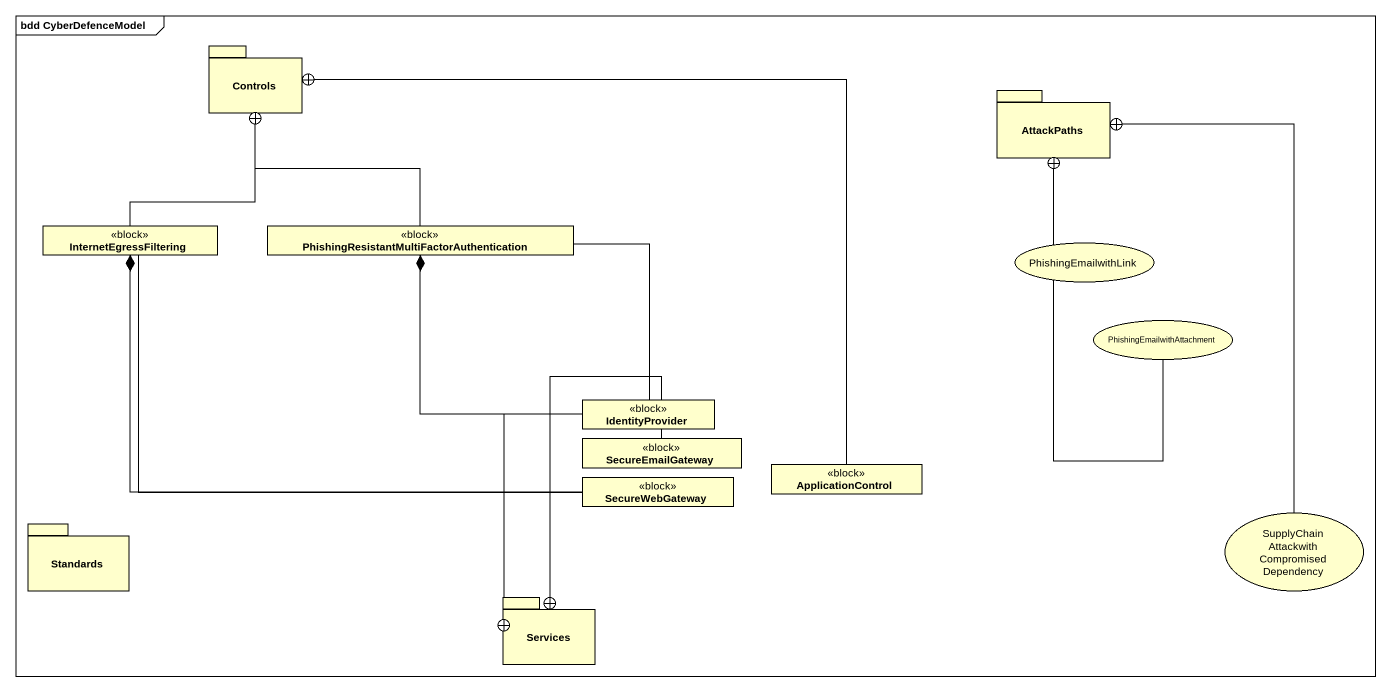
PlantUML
@startuml
mainframe bdd CyberDefenceModel
allowmixing
hide circle
hide empty members
package Controls #FFFFCC {
}
package AttackPaths #FFFFCC {
}
class InternetEgressFiltering <<block>> #FFFFCC
class "PhishingResistantMultiFactorAuthentication" as PhishingResistantMultiFactor <<block>> #FFFFCC
usecase PhishingEmailwithLink #FFFFCC
usecase PhishingEmailwithAttachment #FFFFCC
class IdentityProvider <<block>> #FFFFCC
class SecureEmailGateway <<block>> #FFFFCC
class SecureWebGateway <<block>> #FFFFCC
class ApplicationControl <<block>> #FFFFCC
package Standards #FFFFCC {
}
usecase "SupplyChainAttackwithCompromisedDependency" as SupplyChainAttackwithComprom #FFFFCC
package Services #FFFFCC {
}
InternetEgressFiltering -up-+ Controls
PhishingResistantMultiFactor -up-+ Controls
PhishingEmailwithLink -up-+ AttackPaths
PhishingEmailwithAttachment -up-+ AttackPaths
IdentityProvider -up-* PhishingResistantMultiFactor
IdentityProvider --+ Services
SecureEmailGateway --+ Services
SecureWebGateway -left-* InternetEgressFiltering
SecureWebGateway --+ Services
ApplicationControl -up-+ Controls
SupplyChainAttackwithComprom -up-+ AttackPaths
@enduml
